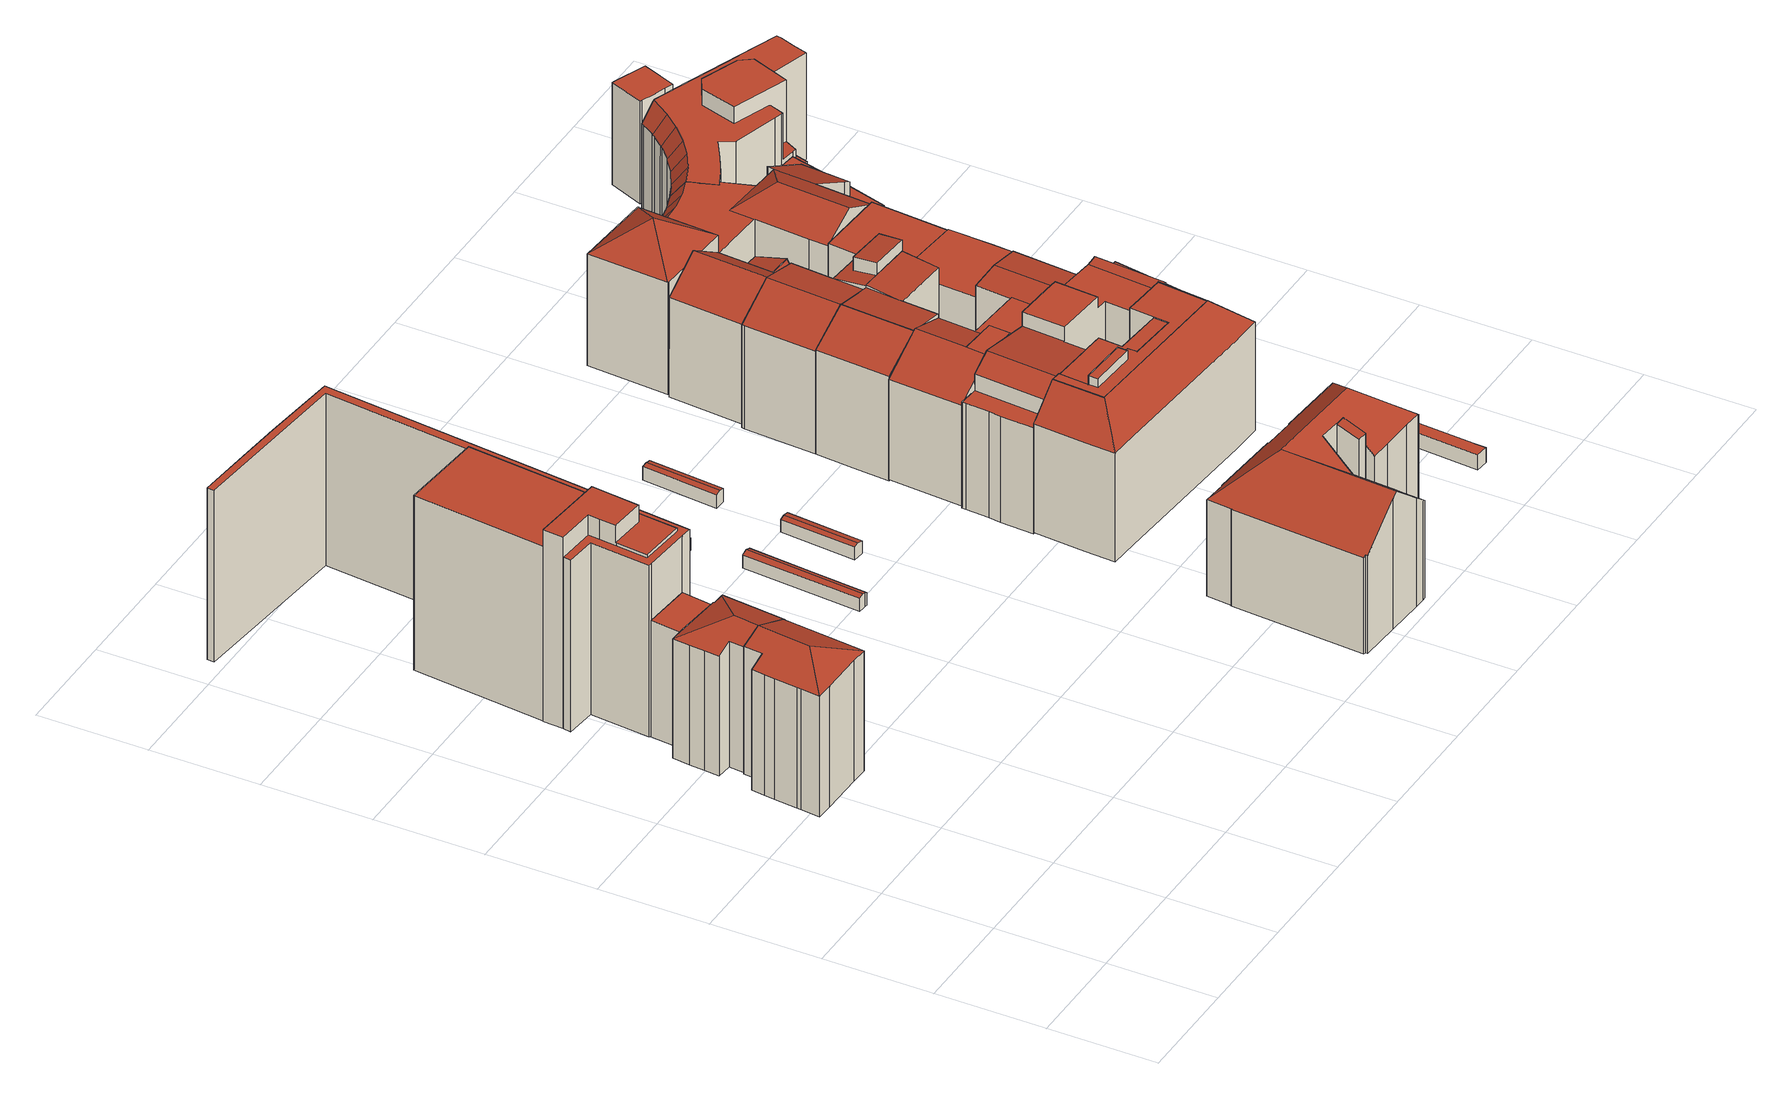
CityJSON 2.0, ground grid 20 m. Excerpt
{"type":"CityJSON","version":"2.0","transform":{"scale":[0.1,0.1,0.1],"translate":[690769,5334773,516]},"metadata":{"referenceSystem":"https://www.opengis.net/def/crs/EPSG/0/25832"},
"CityObjects":{
"building1":{"type":"Building","attributes":{"Gemeindeschluessel":"09162000","HoeheDach":"546.262","HoeheGrund":"520.000","Methode":"2000","NiedrigsteTraufeDesGebaeudes":"543.309","Geometrietyp2DReferenz":"3000","function":"31001_9998","roofType":"3200","measuredHeight":26.26,"storeysAboveGround":7},"geometry":[{"type":"MultiSurface","lod":"2","boundaries":[[[0,1,2,3]],[[4,5,6,7]],[[8,9,10,11]],[[3,2,12,13]],[[14,15,16,17]],[[18,19,1,0]],[[20,6,5,21,22]],[[23,24,19,18]],[[11,10,25,26]],[[17,16,24,23]],[[16,15,20,22,24]],[[13,12,9,8]],[[7,6,20,27]],[[21,5,4,28,26,25]],[[22,21,25,10,9,12,2,1,19,24]],[[7,27,14,17,23,18,0,3,13,8,11,26,28,4]],[[27,20,15,14]]],"semantics":{"surfaces":[{"type":"WallSurface"},{"type":"RoofSurface"},{"type":"GroundSurface"}],"values":[0,0,0,0,0,0,1,0,0,0,1,0,0,0,1,2,0]}}]},
"building2":{"type":"Building","attributes":{"Gemeindeschluessel":"09162000","HoeheDach":"546.269","HoeheGrund":"520.220","Methode":"2000","NiedrigsteTraufeDesGebaeudes":"543.274","Geometrietyp2DReferenz":"3000","function":"31001_9998","roofType":"3200","measuredHeight":26.05},"geometry":[{"type":"MultiSurface","lod":"2","boundaries":[[[29,30,31,32]],[[33,34,5,35,36,37]],[[37,36,38,39]],[[32,31,40,41]],[[42,43,44,45]],[[5,46,47,48,35]],[[47,46,49,50,51,52]],[[45,44,52,51]],[[48,47,52,44,43,53]],[[54,53,43,42]],[[49,46,5,34]],[[41,40,53,54]],[[39,38,30,29]],[[38,36,35,48,53,40,31,30]],[[34,33,37,39,29,32,41,54,42,45,51,50,49]]],"semantics":{"surfaces":[{"type":"WallSurface"},{"type":"RoofSurface"},{"type":"GroundSurface"}],"values":[0,0,0,0,0,1,0,0,1,0,0,0,0,1,2]}}]},
"building3":{"type":"Building","attributes":{"Gemeindeschluessel":"09162000","HoeheDach":"542.716","HoeheGrund":"520.210","Methode":"1000","NiedrigsteTraufeDesGebaeudes":"542.716","Geometrietyp2DReferenz":"3000","function":"31001_9998","roofType":"1000","measuredHeight":22.51},"geometry":[{"type":"MultiSurface","lod":"2","boundaries":[[[55,56,57,58]],[[45,55,58,42]],[[58,57,59,42]],[[45,42,59,60]],[[56,60,59,57]],[[45,60,56,55]]],"semantics":{"surfaces":[{"type":"RoofSurface"},{"type":"WallSurface"},{"type":"GroundSurface"}],"values":[0,1,1,2,1,1]}}]},
"building4":{"type":"Building","attributes":{"Gemeindeschluessel":"09162000","HoeheDach":"557.430","HoeheGrund":"520.400","Methode":"2000","NiedrigsteTraufeDesGebaeudes":"554.130","Geometrietyp2DReferenz":"3000","function":"31001_9998","roofType":"1000","measuredHeight":37.03,"storeysAboveGround":8},"geometry":[{"type":"MultiSurface","lod":"2","boundaries":[[[61,62,63,64,65,66,67]],[[65,64,68,69]],[[70,71,61,67]],[[72,69,68,73,74,75]],[[76,77,78,79,70,67,66,65,69,72,75,80,81,82,83]],[[84,85,63,62]],[[84,86,87,88,89,85]],[[82,90,91,83]],[[75,74,92,80]],[[79,93,71,70]],[[94,88,87,95,96,97]],[[79,78,77,76,83,91,98,99,100,93]],[[95,87,86,84,62,61,71,93,100,99,98,91,90,96]],[[73,68,64,63,85,89,88,94,97,92,74]],[[92,97,96,90,82,81,80]]],"semantics":{"surfaces":[{"type":"WallSurface"},{"type":"GroundSurface"},{"type":"RoofSurface"}],"values":[0,0,0,0,1,0,0,0,0,0,0,0,2,2,0]}}]},
"building5":{"type":"Building","attributes":{"Gemeindeschluessel":"09162000","HoeheDach":"553.631","HoeheGrund":"520.350","Methode":"1000","NiedrigsteTraufeDesGebaeudes":"553.631","Geometrietyp2DReferenz":"3000","function":"31001_9998","roofType":"1000","measuredHeight":33.28},"geometry":[{"type":"MultiSurface","lod":"2","boundaries":[[[101,102,103,104]],[[105,106,83,79]],[[107,108,109,110]],[[111,112,67,65]],[[113,114,115,116]],[[108,117,118,109]],[[119,105,79,70]],[[114,120,75,115]],[[108,107,121,122,123,124,125,106,105,119,112,111,126,120,114,113,102,101,117]],[[122,121,127,128]],[[123,122,128,129]],[[125,124,130,131]],[[112,119,70,67]],[[126,111,65,69]],[[120,126,69,75]],[[102,113,116,103]],[[117,101,104,118]],[[121,107,110,127]],[[124,123,129,130]],[[118,104,103,116,115,75,69,65,67,70,79,83,131,130,129,128,127,110,109]],[[106,125,131,83]]],"semantics":{"surfaces":[{"type":"WallSurface"},{"type":"RoofSurface"},{"type":"GroundSurface"}],"values":[0,0,0,0,0,0,0,0,1,0,0,0,0,0,0,0,0,0,0,2,0]}}]},
"building6":{"type":"Building","attributes":{"Gemeindeschluessel":"09162000","HoeheDach":"522.795","HoeheGrund":"520.070","Methode":"1000","NiedrigsteTraufeDesGebaeudes":"522.584","Geometrietyp2DReferenz":"3000","function":"51009_1610","roofType":"3100","measuredHeight":2.73},"geometry":[{"type":"MultiSurface","lod":"2","boundaries":[[[132,133,134,135]],[[133,136,137,138,139,134]],[[140,141,142,139,138,137]],[[143,136,133,132]],[[142,135,134,139]],[[137,136,143,140]],[[141,140,143,132,135,142]]],"semantics":{"surfaces":[{"type":"RoofSurface"},{"type":"WallSurface"},{"type":"GroundSurface"}],"values":[0,1,2,0,1,1,1]}}]},
"building7":{"type":"Building","attributes":{"Gemeindeschluessel":"09162000","HoeheDach":"530.280","HoeheGrund":"520.720","Methode":"1000","NiedrigsteTraufeDesGebaeudes":"530.280","Geometrietyp2DReferenz":"3000","function":"31001_9998","roofType":"1000","measuredHeight":9.56},"geometry":[{"type":"MultiSurface","lod":"2","boundaries":[[[144,145,146,147,148,149,150,151,152,153,154,155,156,157,158,159,160]],[[161,144,160,162]],[[163,156,155,164]],[[148,147,165,166,167,149]],[[168,153,152,169]],[[170,154,153,168]],[[162,160,159,171]],[[169,152,151,172]],[[173,157,156,163]],[[165,147,146,174]],[[175,150,149,167]],[[161,176,174,146,145,144]],[[172,151,150,175]],[[177,158,157,173]],[[176,161,162,171,177,173,163,164,170,168,169,172,175,167,166,165,174]],[[164,155,154,170]],[[171,159,158,177]]],"semantics":{"surfaces":[{"type":"RoofSurface"},{"type":"WallSurface"},{"type":"GroundSurface"}],"values":[0,1,1,1,1,1,1,1,1,1,1,1,1,1,2,1,1]}}]},
"building8":{"type":"Building","attributes":{"Gemeindeschluessel":"09162000","HoeheDach":"522.850","HoeheGrund":"520.180","Methode":"1000","NiedrigsteTraufeDesGebaeudes":"522.656","Geometrietyp2DReferenz":"3000","function":"51009_1610","roofType":"3100","measuredHeight":2.67},"geometry":[{"type":"MultiSurface","lod":"2","boundaries":[[[178,179,180,181]],[[182,183,178,181,184,185]],[[185,186,187,182]],[[188,186,185,184,181,180]],[[183,182,187,189,179,178]],[[189,188,180,179]],[[187,186,188,189]]],"semantics":{"surfaces":[{"type":"WallSurface"},{"type":"GroundSurface"},{"type":"RoofSurface"}],"values":[0,1,0,0,0,2,2]}}]},
"building9":{"type":"Building","attributes":{"Gemeindeschluessel":"09162000","HoeheDach":"522.850","HoeheGrund":"520.130","Methode":"2000","NiedrigsteTraufeDesGebaeudes":"522.620","Geometrietyp2DReferenz":"3000","function":"51009_1610","roofType":"3100","measuredHeight":2.72},"geometry":[{"type":"MultiSurface","lod":"2","boundaries":[[[190,191,192,193]],[[191,194,195,196,197,192]],[[198,199,200,201]],[[195,194,199,198]],[[202,200,199,194,191,190]],[[201,200,202,203]],[[198,201,203,204,205,197,196,195]],[[204,203,202,190,193,205]],[[205,193,192,197]]],"semantics":{"surfaces":[{"type":"RoofSurface"},{"type":"WallSurface"},{"type":"GroundSurface"}],"values":[0,1,1,1,0,1,2,1,1]}}]},
"building10":{"type":"Building","attributes":{"name":"Bahnhof Karlsplatz (Stachus)","Gemeindeschluessel":"09162000","HoeheDach":"522.943","HoeheGrund":"520.340","Methode":"1000","NiedrigsteTraufeDesGebaeudes":"522.706","Geometrietyp2DReferenz":"3000","function":"51009_1610","roofType":"3100","measuredHeight":2.6},"geometry":[{"type":"MultiSurface","lod":"2","boundaries":[[[206,207,208,209]],[[210,211,212,213,214,215]],[[208,207,215,214,213,216]],[[212,217,216,213]],[[215,207,206,210]],[[211,210,206,209,217,212]],[[209,208,216,217]]],"semantics":{"surfaces":[{"type":"RoofSurface"},{"type":"GroundSurface"},{"type":"WallSurface"}],"values":[0,1,2,2,2,2,0]}}]},
"building11":{"type":"Building","attributes":{"Gemeindeschluessel":"09162000","HoeheDach":"522.711","HoeheGrund":"520.010","Methode":"1000","NiedrigsteTraufeDesGebaeudes":"522.463","Geometrietyp2DReferenz":"3000","function":"51009_1610","roofType":"3100","measuredHeight":2.7},"geometry":[{"type":"MultiSurface","lod":"2","boundaries":[[[218,219,220,221,222,223]],[[224,225,226,227]],[[226,225,223,222,221,228]],[[227,226,228,229]],[[219,218,224,227,229,220]],[[220,229,228,221]],[[223,225,224,218]]],"semantics":{"surfaces":[{"type":"GroundSurface"},{"type":"RoofSurface"},{"type":"WallSurface"}],"values":[0,1,2,1,2,2,2]}}]},
"building12":{"type":"Building","attributes":{"Gemeindeschluessel":"09162000","HoeheDach":"522.763","HoeheGrund":"520.050","Methode":"1000","NiedrigsteTraufeDesGebaeudes":"522.561","Geometrietyp2DReferenz":"3000","function":"51009_1610","roofType":"3100","measuredHeight":2.71},"geometry":[{"type":"MultiSurface","lod":"2","boundaries":[[[230,231,232,233,234,235]],[[236,237,238,234,233,232]],[[239,230,235,240]],[[237,236,241,239,240,238]],[[241,231,230,239]],[[232,231,241,236]],[[238,240,235,234]]],"semantics":{"surfaces":[{"type":"WallSurface"},{"type":"GroundSurface"},{"type":"RoofSurface"}],"values":[0,1,2,0,2,0,0]}}]},
"building13":{"type":"Building","attributes":{"Gemeindeschluessel":"09162000","HoeheDach":"545.080","HoeheGrund":"519.137","Methode":"2000","NiedrigsteTraufeDesGebaeudes":"537.660","Geometrietyp2DReferenz":"3000","function":"31001_9998","roofType":"3100","measuredHeight":25.94,"storeysAboveGround":5},"geometry":[{"type":"MultiSurface","lod":"2","boundaries":[[[242,243,244,245]],[[246,247,248,249]],[[250,251,252,253]],[[254,255,256,251,250,257,258,259,260,261,262]],[[263,264,265,266]],[[242,267,268,269,270,271,272,273,274,275,276,277,278,279,280,263,266,248,247,281,282,283,284,285,253,252,286,287,243]],[[287,255,244,243]],[[252,251,256,286]],[[242,245,288,267]],[[276,289,290,277]],[[291,292,273,272]],[[282,260,259,283]],[[270,293,294,271]],[[273,292,295,274]],[[285,257,250,253]],[[269,296,293,270]],[[247,246,297,281]],[[298,262,261,297,246,249,265,264,299]],[[282,281,297,261,260]],[[286,256,255,287]],[[268,300,296,269]],[[301,275,274,295,302]],[[284,258,257,285]],[[283,259,258,284]],[[280,279,303,298,299]],[[266,265,249,248]],[[277,290,304,278]],[[275,301,289,276]],[[245,244,255,254]],[[298,303,304,290,289,301,302,262]],[[267,288,300,268]],[[291,294,293,296,300,288,245,254,262,302,295,292]],[[278,304,303,279]],[[280,299,264,263]],[[294,291,272,271]]],"semantics":{"surfaces":[{"type":"WallSurface"},{"type":"RoofSurface"},{"type":"GroundSurface"}],"values":[0,0,0,1,0,2,0,0,0,0,0,0,0,0,0,0,0,1,0,0,0,0,0,0,0,0,0,0,1,1,0,1,0,0,0]}}]},
"building14":{"type":"Building","attributes":{"Gemeindeschluessel":"09162000","HoeheDach":"523.080","HoeheGrund":"519.650","Methode":"2000","NiedrigsteTraufeDesGebaeudes":"523.080","Geometrietyp2DReferenz":"3000","function":"31001_9998","roofType":"1000","measuredHeight":3.43,"storeysAboveGround":1},"geometry":[{"type":"MultiSurface","lod":"2","boundaries":[[[305,306,307,308]],[[305,309,310,306]],[[307,311,312,308]],[[306,310,311,307]],[[308,312,309,305]],[[312,311,310,309]]],"semantics":{"surfaces":[{"type":"GroundSurface"},{"type":"WallSurface"},{"type":"RoofSurface"}],"values":[0,1,1,1,1,2]}}]},
"building15":{"type":"Building","attributes":{"Gemeindeschluessel":"09162000","HoeheDach":"542.987","HoeheGrund":"519.760","Methode":"1000","NiedrigsteTraufeDesGebaeudes":"541.609","Geometrietyp2DReferenz":"3000","function":"31001_9998","roofType":"2100","measuredHeight":23.23},"geometry":[{"type":"MultiSurface","lod":"2","boundaries":[[[313,314,315,316]],[[317,315,314,318]],[[316,315,317,319]],[[320,313,316,319]],[[319,317,318,320]],[[320,318,314,313]]],"semantics":{"surfaces":[{"type":"WallSurface"},{"type":"RoofSurface"},{"type":"GroundSurface"}],"values":[0,1,0,2,0,0]}}]},
"building16":{"type":"Building","attributes":{"Gemeindeschluessel":"09162000","HoeheDach":"545.202","HoeheGrund":"518.780","Methode":"2000","NiedrigsteTraufeDesGebaeudes":"539.797","Geometrietyp2DReferenz":"3000","function":"31001_9998","roofType":"2100","measuredHeight":26.42,"storeysAboveGround":6},"geometry":[{"type":"MultiSurface","lod":"2","boundaries":[[[321,322,323,324]],[[325,326,322,321]],[[327,328,329,330,331,332]],[[333,334,335,336,337,338]],[[339,340,323,322,326,341,342]],[[338,337,336,329,328,327]],[[343,344,345,339,346,347,327,332]],[[347,346,339,342,338,327]],[[342,348,333,338]],[[330,329,336,335]],[[345,349,324,323,340,339]],[[349,345,344,343,332,331,330,335,334,333,348,350,325,321,324]],[[342,341,326,325,350,348]]],"semantics":{"surfaces":[{"type":"WallSurface"},{"type":"RoofSurface"},{"type":"GroundSurface"}],"values":[0,0,0,0,1,1,0,1,0,0,0,2,0]}}]},
"building17":{"type":"Building","attributes":{"Gemeindeschluessel":"09162000","HoeheDach":"546.840","HoeheGrund":"519.071","Methode":"2000","NiedrigsteTraufeDesGebaeudes":"526.560","Geometrietyp2DReferenz":"3000","function":"31001_9998","roofType":"1000","measuredHeight":27.77,"storeysAboveGround":8},"geometry":[{"type":"MultiSurface","lod":"2","boundaries":[[[351,352,353,354,355,356,357,358,359,360,361,362]],[[363,364,365,366]],[[354,367,368,355]],[[369,370,371,372]],[[373,356,355,374]],[[362,375,376,377,378,351]],[[374,355,368,379,380]],[[381,372,371,382,361,360]],[[361,382,375,362]],[[351,378,383,352]],[[378,377,384,385]],[[381,360,359,386]],[[384,377,376,387]],[[374,380,388,373]],[[381,386,389,363,366,390,391,369,372]],[[353,392,367,354]],[[366,365,393,390]],[[385,384,387,394]],[[395,393,365,364,379,368,367,392,383,378,385,394,375,382,371,370]],[[394,387,376,375]],[[388,357,356,373]],[[390,393,395,391]],[[363,389,358,357,388,380,379,364]],[[386,359,358,389]],[[391,395,370,369]],[[352,383,392,353]]],"semantics":{"surfaces":[{"type":"RoofSurface"},{"type":"WallSurface"},{"type":"GroundSurface"}],"values":[0,1,1,1,1,1,1,1,1,1,1,1,0,0,2,1,1,1,0,1,1,1,1,1,1,1]}}]},
"building18":{"type":"Building","attributes":{"Gemeindeschluessel":"09162000","HoeheDach":"543.460","HoeheGrund":"518.875","Methode":"2000","NiedrigsteTraufeDesGebaeudes":"538.334","Geometrietyp2DReferenz":"3000","function":"31001_9998","roofType":"3100","measuredHeight":24.59,"storeysAboveGround":6},"geometry":[{"type":"MultiSurface","lod":"2","boundaries":[[[396,397,398,399]],[[400,401,402,403,404]],[[405,406,407,408]],[[409,408,407,410,398,397]],[[411,412,402,401]],[[413,414,400,404,405,408,409]],[[403,402,415,410,407]],[[403,406,405,404]],[[413,409,397,396]],[[411,401,400,414]],[[413,396,399,416,412,411,414]],[[416,415,402,412]],[[416,399,398,410,415]],[[407,406,403]]],"semantics":{"surfaces":[{"type":"WallSurface"},{"type":"RoofSurface"},{"type":"GroundSurface"}],"values":[0,1,1,1,0,0,1,0,0,0,2,0,0,0]}}]},
"building19":{"type":"Building","attributes":{"Gemeindeschluessel":"09162000","HoeheDach":"545.460","HoeheGrund":"518.535","Methode":"2000","NiedrigsteTraufeDesGebaeudes":"539.009","Geometrietyp2DReferenz":"3000","function":"31001_9998","roofType":"3100","measuredHeight":26.93,"storeysAboveGround":6},"geometry":[{"type":"MultiSurface","lod":"2","boundaries":[[[417,418,419,420,421,422]],[[423,424,425,426,427,428,429,430]],[[425,431,432,433,434,435,436,437,426]],[[438,439,440,441,442,443,444]],[[421,441,440,445,446,447,422]],[[417,422,447,448]],[[449,446,445,450]],[[451,452,453,424,423,454,455,456,418,417,448,449,450,439,438,457,458,459,460]],[[459,458,436,435,461]],[[448,447,446,449]],[[452,432,431,453]],[[421,420,442,441]],[[462,463,464,430,429,465,444,443,466]],[[429,428,467,465]],[[451,433,432,452]],[[418,456,462,466,419]],[[454,464,463,455]],[[455,463,462,456]],[[451,460,468,434,433]],[[468,461,435,434]],[[457,438,444,465,467,469]],[[423,430,464,454]],[[437,470,427,426]],[[453,431,425,424]],[[450,445,440,439]],[[459,461,468,460]],[[458,457,469,470,437,436]],[[427,470,469,467,428]],[[419,466,443,442,420]]],"semantics":{"surfaces":[{"type":"WallSurface"},{"type":"RoofSurface"},{"type":"GroundSurface"}],"values":[0,0,1,0,1,0,0,2,0,0,0,0,1,0,0,0,0,0,0,1,0,0,0,0,0,0,0,1,1]}}]},
"building20":{"type":"Building","attributes":{"Gemeindeschluessel":"09162000","HoeheDach":"528.014","HoeheGrund":"519.080","Methode":"1000","NiedrigsteTraufeDesGebaeudes":"528.014","Geometrietyp2DReferenz":"3000","function":"31001_9998","roofType":"1000","measuredHeight":8.93,"storeysAboveGround":1},"geometry":[{"type":"MultiSurface","lod":"2","boundaries":[[[471,472,473,474]],[[475,473,472,476]],[[389,476,472,471]],[[474,473,475,363]],[[389,471,474,363]],[[363,475,476,389]]],"semantics":{"surfaces":[{"type":"WallSurface"},{"type":"RoofSurface"},{"type":"GroundSurface"}],"values":[0,1,0,0,2,0]}}]},
"building21":{"type":"Building","attributes":{"Gemeindeschluessel":"09162000","HoeheDach":"543.326","HoeheGrund":"518.557","Methode":"2000","NiedrigsteTraufeDesGebaeudes":"538.813","Geometrietyp2DReferenz":"3000","function":"31001_9998","roofType":"2100","measuredHeight":24.77,"storeysAboveGround":6},"geometry":[{"type":"MultiSurface","lod":"2","boundaries":[[[477,478,479,480,481,482]],[[480,479,483,484,485,486,487]],[[488,489,490,491,492]],[[493,494,488,492,495,496,497]],[[498,489,488,494]],[[499,500,501,477,482,502,503]],[[482,481,480,487,504,502]],[[491,495,492]],[[497,496,501,500]],[[491,490,505]],[[501,496,495,491,505,483,479,478,477]],[[505,490,489,498,506,484,483]],[[494,493,497,500,499,503,507,486,485,484,506,498]],[[502,504,487,486,507,503]]],"semantics":{"surfaces":[{"type":"WallSurface"},{"type":"RoofSurface"},{"type":"GroundSurface"}],"values":[0,0,1,0,0,0,1,0,0,0,1,0,2,0]}}]},
"building22":{"type":"Building","attributes":{"Gemeindeschluessel":"09162000","HoeheDach":"523.548","HoeheGrund":"519.040","Methode":"1000","NiedrigsteTraufeDesGebaeudes":"523.548","Geometrietyp2DReferenz":"3000","function":"31001_9998","roofType":"1000","measuredHeight":4.51},"geometry":[{"type":"MultiSurface","lod":"2","boundaries":[[[508,509,510,511]],[[512,513,509,508]],[[508,511,514,512]],[[514,515,513,512]],[[511,510,515,514]],[[513,515,510,509]]],"semantics":{"surfaces":[{"type":"WallSurface"},{"type":"GroundSurface"},{"type":"RoofSurface"}],"values":[0,0,1,0,0,2]}}]},
"building23":{"type":"Building","attributes":{"Gemeindeschluessel":"09162000","HoeheDach":"544.829","HoeheGrund":"518.557","Methode":"2000","NiedrigsteTraufeDesGebaeudes":"538.532","Geometrietyp2DReferenz":"3000","function":"31001_9998","roofType":"3100","measuredHeight":26.27,"storeysAboveGround":6},"geometry":[{"type":"MultiSurface","lod":"2","boundaries":[[[516,517,518,519,520,521]],[[522,519,518,523]],[[524,518,525,526,527,528]],[[498,529,524,528,530,531]],[[532,533,520,534]],[[486,535,536,537]],[[486,484,516,521,535]],[[498,484,486,537,532,534,522,523,529]],[[524,529,523,518]],[[531,530,538,539]],[[527,538,530,528]],[[522,534,520,519]],[[537,536,533,532]],[[521,520,533,536,535]],[[484,498,531,539,526,525,517,516]],[[517,525,518]],[[526,539,538,527]]],"semantics":{"surfaces":[{"type":"RoofSurface"},{"type":"WallSurface"},{"type":"GroundSurface"}],"values":[0,1,0,1,1,1,1,2,1,0,1,1,1,0,1,1,1]}}]},
"building24":{"type":"Building","attributes":{"Gemeindeschluessel":"09162000","HoeheDach":"543.260","HoeheGrund":"519.287","Methode":"2000","NiedrigsteTraufeDesGebaeudes":"538.505","Geometrietyp2DReferenz":"3000","function":"31001_9998","roofType":"3100","measuredHeight":23.97,"storeysAboveGround":5},"geometry":[{"type":"MultiSurface","lod":"2","boundaries":[[[540,541,542,543]],[[544,545,541,540]],[[542,541,545,546,547,548]],[[549,550,544,540,543,551,552]],[[543,542,548,520,551]],[[551,520,533,552]],[[550,546,545,544]],[[552,533,553,549]],[[549,553,547,546,550]],[[520,548,547,553,533]]],"semantics":{"surfaces":[{"type":"WallSurface"},{"type":"RoofSurface"},{"type":"GroundSurface"}],"values":[0,0,1,2,0,0,0,0,0,1]}}]},
"building25":{"type":"Building","attributes":{"Gemeindeschluessel":"09162000","HoeheDach":"523.722","HoeheGrund":"519.010","Methode":"1000","NiedrigsteTraufeDesGebaeudes":"523.722","Geometrietyp2DReferenz":"3000","function":"31001_9998","roofType":"1000","measuredHeight":4.71},"geometry":[{"type":"MultiSurface","lod":"2","boundaries":[[[554,555,556,557]],[[511,554,557,514]],[[557,556,558,514]],[[514,558,559,511]],[[558,556,555,559]],[[511,559,555,554]]],"semantics":{"surfaces":[{"type":"WallSurface"},{"type":"GroundSurface"},{"type":"RoofSurface"}],"values":[0,1,0,0,2,0]}}]},
"building26":{"type":"Building","attributes":{"Gemeindeschluessel":"09162000","HoeheDach":"546.800","HoeheGrund":"519.980","Methode":"2000","NiedrigsteTraufeDesGebaeudes":"541.545","Geometrietyp2DReferenz":"3000","function":"31001_9998","roofType":"3500","measuredHeight":26.82,"storeysAboveGround":6},"geometry":[{"type":"MultiSurface","lod":"2","boundaries":[[[560,561,562,563]],[[564,565,566,567,568,569,570]],[[571,572,573,574,566,565,564,575]],[[576,577,578,579,560,563,580,581,582,569,568,567]],[[563,562,583,580]],[[567,566,574,576]],[[583,562,561,571,575,584,585]],[[580,583,585,581]],[[561,560,579,578,572,571]],[[585,584,570,569,582,581]],[[575,564,570]],[[578,577,576,574,573,572]],[[575,570,584]]],"semantics":{"surfaces":[{"type":"WallSurface"},{"type":"RoofSurface"},{"type":"GroundSurface"}],"values":[0,0,1,2,0,0,1,0,0,0,1,0,1]}}]},
"building27":{"type":"Building","attributes":{"Gemeindeschluessel":"09162000","HoeheDach":"521.920","HoeheGrund":"518.950","Methode":"1000","NiedrigsteTraufeDesGebaeudes":"521.920","Geometrietyp2DReferenz":"3000","function":"51009_1610","roofType":"1000","measuredHeight":2.97},"geometry":[{"type":"MultiSurface","lod":"2","boundaries":[[[586,587,588,589]],[[590,587,586,591,592,593]],[[589,588,594,595,596,597]],[[586,589,597,591]],[[597,596,592,591]],[[587,590,594,588]],[[590,593,595,594]],[[595,593,592,596]]],"semantics":{"surfaces":[{"type":"WallSurface"},{"type":"GroundSurface"},{"type":"RoofSurface"}],"values":[0,1,2,0,0,0,0,0]}}]},
"building28":{"type":"Building","attributes":{"Gemeindeschluessel":"09162000","HoeheDach":"523.845","HoeheGrund":"519.030","Methode":"1000","NiedrigsteTraufeDesGebaeudes":"523.845","Geometrietyp2DReferenz":"3000","function":"31001_9998","roofType":"1000","measuredHeight":4.82},"geometry":[{"type":"MultiSurface","lod":"2","boundaries":[[[598,599,600,601]],[[602,598,601,603,604]],[[604,603,601,600,605,606]],[[599,598,602,607]],[[607,606,605,600,599]],[[607,602,604,606]]],"semantics":{"surfaces":[{"type":"WallSurface"},{"type":"RoofSurface"},{"type":"GroundSurface"}],"values":[0,1,0,0,2,0]}}]},
"building29":{"type":"Building","attributes":{"Gemeindeschluessel":"09162000","HoeheDach":"541.757","HoeheGrund":"518.535","Methode":"2000","NiedrigsteTraufeDesGebaeudes":"538.237","Geometrietyp2DReferenz":"3000","function":"31001_9998","roofType":"3100","measuredHeight":23.22,"storeysAboveGround":6},"geometry":[{"type":"MultiSurface","lod":"2","boundaries":[[[608,609,610,611]],[[612,613,614,615,609,608,616]],[[612,616,617,459]],[[458,618,619,457]],[[610,609,615,620]],[[618,620,615,614,621,619]],[[458,457,622,613,612,459]],[[457,619,621,622]],[[458,459,617,611,610,620,618]],[[617,616,608,611]],[[622,621,614,613]]],"semantics":{"surfaces":[{"type":"WallSurface"},{"type":"RoofSurface"},{"type":"GroundSurface"}],"values":[0,0,0,0,1,1,2,0,0,1,0]}}]},
"building30":{"type":"Building","attributes":{"Gemeindeschluessel":"09162000","HoeheDach":"524.030","HoeheGrund":"519.180","Methode":"2000","NiedrigsteTraufeDesGebaeudes":"524.030","Geometrietyp2DReferenz":"3000","function":"31001_9998","roofType":"1000","measuredHeight":4.85,"storeysAboveGround":1},"geometry":[{"type":"MultiSurface","lod":"2","boundaries":[[[623,624,625,626]],[[626,627,628,623]],[[624,629,630,625]],[[623,628,629,624]],[[627,630,629,628]],[[625,630,627,626]]],"semantics":{"surfaces":[{"type":"GroundSurface"},{"type":"WallSurface"},{"type":"RoofSurface"}],"values":[0,1,1,1,2,1]}}]},
"building31":{"type":"Building","attributes":{"Gemeindeschluessel":"09162000","HoeheDach":"532.874","HoeheGrund":"519.310","Methode":"2000","NiedrigsteTraufeDesGebaeudes":"526.132","Geometrietyp2DReferenz":"3000","function":"31001_9998","roofType":"2100","measuredHeight":13.56,"storeysAboveGround":3},"geometry":[{"type":"MultiSurface","lod":"2","boundaries":[[[631,632,633,634,544,635,540]],[[636,637,638,639,640,641,642]],[[637,636,632,631]],[[544,634,641,640]],[[642,641,634,633]],[[636,642,633,632]],[[639,638,540,635,544,640]],[[638,637,631,540]]],"semantics":{"surfaces":[{"type":"WallSurface"},{"type":"RoofSurface"},{"type":"GroundSurface"}],"values":[0,0,1,0,1,0,2,0]}}]},
"building32":{"type":"Building","attributes":{"Gemeindeschluessel":"09162000","HoeheDach":"539.184","HoeheGrund":"518.390","Methode":"1000","NiedrigsteTraufeDesGebaeudes":"539.184","Geometrietyp2DReferenz":"3000","function":"31001_9998","roofType":"1000","measuredHeight":20.79},"geometry":[{"type":"MultiSurface","lod":"2","boundaries":[[[643,644,645,646,647,648]],[[649,646,645,650,651,652]],[[643,648,653,654]],[[644,643,654,655,656,657,658,659,660,651,650,645]],[[655,661,662,656]],[[660,663,652,651]],[[664,662,661,653,648,647,646,649,652,663,665,666]],[[654,653,661,655]],[[658,657,656,662,664,666]],[[666,665,663,660,659,658]]],"semantics":{"surfaces":[{"type":"WallSurface"},{"type":"GroundSurface"},{"type":"RoofSurface"}],"values":[0,0,0,1,0,0,2,0,0,0]}}]},
"building33":{"type":"Building","attributes":{"Gemeindeschluessel":"09162000","HoeheDach":"538.943","HoeheGrund":"518.020","Methode":"1000","NiedrigsteTraufeDesGebaeudes":"538.943","Geometrietyp2DReferenz":"3000","function":"31001_9998","roofType":"1000","measuredHeight":20.92,"storeysAboveGround":6},"geometry":[{"type":"MultiSurface","lod":"2","boundaries":[[[667,668,669,670,671,672,673]],[[674,671,670,675]],[[676,677,678,679,680,674,675]],[[678,677,668,667,673,679]],[[680,672,671,674]],[[679,673,672,680]],[[677,676,675,670,669,668]]],"semantics":{"surfaces":[{"type":"RoofSurface"},{"type":"WallSurface"},{"type":"GroundSurface"}],"values":[0,1,2,1,1,1,1]}}]},
"building34":{"type":"Building","attributes":{"Gemeindeschluessel":"09162000","HoeheDach":"538.675","HoeheGrund":"518.030","Methode":"1000","NiedrigsteTraufeDesGebaeudes":"538.675","Geometrietyp2DReferenz":"3000","function":"31001_9998","roofType":"1000","measuredHeight":20.64,"storeysAboveGround":6},"geometry":[{"type":"MultiSurface","lod":"2","boundaries":[[[681,682,683,684]],[[675,685,686,687,688,689]],[[690,687,686,691,684,683]],[[692,689,688,687,690,683,682,693]],[[674,693,682,681]],[[694,675,689,692,693,674]],[[685,675,694,674,681,684,691,686]]],"semantics":{"surfaces":[{"type":"WallSurface"},{"type":"RoofSurface"},{"type":"GroundSurface"}],"values":[0,0,0,1,0,0,2]}}]},
"building35":{"type":"Building","attributes":{"Gemeindeschluessel":"09162000","HoeheDach":"541.580","HoeheGrund":"517.114","Methode":"2000","NiedrigsteTraufeDesGebaeudes":"532.610","Geometrietyp2DReferenz":"3000","function":"31001_9998","roofType":"3200","measuredHeight":24.47,"storeysAboveGround":5},"geometry":[{"type":"MultiSurface","lod":"2","boundaries":[[[695,696,697,698]],[[699,700,701,702]],[[703,704,695,698,705,706,707,708,709,710,711,712,713,714,715,716,699,702,717,718,719,720,721,722,723,724,725,726,727,728,729,730,731]],[[716,732,700,699]],[[733,734,735,736,737]],[[738,739,740,734,733,741]],[[725,724,742,736,735]],[[712,743,744,713]],[[706,745,746,707]],[[709,747,748,710]],[[715,749,732,716]],[[708,707,746,750,751]],[[703,731,739,738]],[[752,753,754,701,700,732,749,755]],[[729,756,757,730]],[[713,744,758,714]],[[720,759,760,721]],[[708,751,747,709]],[[722,761,762,723]],[[730,757,739,731]],[[695,704,703,738,741,696]],[[715,714,758,755,749]],[[727,763,764,728]],[[765,737,736,742,762,761,766,753,752,767,750,746,745]],[[728,764,756,729]],[[698,697,768,705]],[[727,726,740,763]],[[711,710,748,769,770]],[[741,733,737,765,768,697,696]],[[767,769,748,747,751,750]],[[752,755,758,744,743,770,769,767]],[[706,705,768,765,745]],[[717,771,772,718]],[[719,773,759,720]],[[718,772,773,719]],[[723,762,742,724]],[[753,766,760,759,773,772,771,754]],[[717,702,701,754,771]],[[740,739,757,756,764,763]],[[726,725,735,734,740]],[[711,770,743,712]],[[722,721,760,766,761]]],"semantics":{"surfaces":[{"type":"WallSurface"},{"type":"GroundSurface"},{"type":"RoofSurface"}],"values":[0,0,1,0,2,2,0,0,0,0,0,0,0,2,0,0,0,0,0,0,0,0,0,2,0,0,0,0,2,2,2,0,0,0,0,0,2,0,2,0,0,0]}}]},
"building36":{"type":"Building","attributes":{"Gemeindeschluessel":"09162000","HoeheDach":"524.229","HoeheGrund":"516.691","Methode":"2000","NiedrigsteTraufeDesGebaeudes":"524.229","Geometrietyp2DReferenz":"3000","function":"31001_9998","roofType":"1000","measuredHeight":7.54,"storeysAboveGround":1},"geometry":[{"type":"MultiSurface","lod":"2","boundaries":[[[774,775,776,777]],[[778,779,780,781]],[[777,776,782,783]],[[784,780,779,782,776,775]],[[785,784,775,774]],[[781,780,784,785]],[[774,777,783,778,781,785]],[[783,782,779,778]]],"semantics":{"surfaces":[{"type":"WallSurface"},{"type":"RoofSurface"},{"type":"GroundSurface"}],"values":[0,0,0,1,0,0,2,0]}}]},
"building37":{"type":"Building","attributes":{"Gemeindeschluessel":"09162000","HoeheDach":"520.845","HoeheGrund":"516.359","Methode":"1000","NiedrigsteTraufeDesGebaeudes":"520.845","Geometrietyp2DReferenz":"3000","function":"31001_9998","roofType":"1000","measuredHeight":4.49},"geometry":[{"type":"MultiSurface","lod":"2","boundaries":[[[786,787,788,789,790,791,792,793,794,795,796]],[[787,797,798,788]],[[792,799,800,793]],[[795,801,802,796]],[[787,786,796,802,803,797]],[[804,801,795,794,793,800]],[[791,805,799,792]],[[789,806,807,790]],[[806,798,797,803,802,801,804,800,799,805,807]],[[790,807,805,791]],[[788,798,806,789]]],"semantics":{"surfaces":[{"type":"GroundSurface"},{"type":"WallSurface"},{"type":"RoofSurface"}],"values":[0,1,1,1,1,1,1,1,2,1,1]}}]},
"building38":{"type":"Building","attributes":{"Gemeindeschluessel":"09162000","HoeheDach":"528.240","HoeheGrund":"516.691","Methode":"1000","NiedrigsteTraufeDesGebaeudes":"528.240","Geometrietyp2DReferenz":"3000","function":"31001_9998","roofType":"1000","measuredHeight":11.55,"storeysAboveGround":2},"geometry":[{"type":"MultiSurface","lod":"2","boundaries":[[[808,809,810,811]],[[811,781,778,812,783,813,814,815,816,817,818,819,820,821,822,808]],[[811,810,823,781]],[[824,825,818,817,816,826]],[[823,810,809,827,828,829,830,825,824,826,831,832,833,834,835,836]],[[836,835,834,783,812,778]],[[833,832,814,813,783,834]],[[822,827,809,808]],[[832,831,826,816,815,814]],[[781,823,836,778]],[[828,827,822,821,820,829]],[[825,830,829,820,819,818]]],"semantics":{"surfaces":[{"type":"WallSurface"},{"type":"GroundSurface"},{"type":"RoofSurface"}],"values":[0,1,0,0,2,0,0,0,0,0,0,0]}}]},
"building39":{"type":"Building","attributes":{"Gemeindeschluessel":"09162000","HoeheDach":"541.350","HoeheGrund":"517.644","Methode":"2000","NiedrigsteTraufeDesGebaeudes":"525.130","Geometrietyp2DReferenz":"3000","function":"31001_9998","roofType":"1000","measuredHeight":23.71,"storeysAboveGround":5},"geometry":[{"type":"MultiSurface","lod":"2","boundaries":[[[837,838,742,839]],[[840,841,842,843]],[[844,845,846,847,848]],[[849,850,846,845]],[[851,852,853,854]],[[844,848,855,856]],[[857,858,859,860]],[[861,862,863,864,865]],[[866,867,868,869,864,863]],[[870,871,872,855,848,847]],[[873,874,851,854]],[[875,876,877,878]],[[857,879,880,881,858]],[[853,852,882,883]],[[866,884,842,841,885,867]],[[886,762,761,887]],[[888,889,890,891]],[[892,893,894,895,896,897]],[[898,899,900,901]],[[902,903,904,905,884,866,863,862]],[[902,890,889,900,899,906,903]],[[873,907,908,909,874]],[[910,911,912,869,868,913,840,843,905,904,914,877,876,915,916,917,882,852,851,874,909,918,871,870,919,893,892,761,762,742,838,920,921,922]],[[898,901,888,891,923,924,925,926,927,928,837,839,886,887,929,930,931,932,933,849,845,844,856,934,879,857,860,907,873,854,853,883,935,936,937,875,878]],[[919,870,847,846,850,938]],[[932,939,940,933]],[[929,887,761,892,897]],[[860,859,908,907]],[[927,921,920,928]],[[924,923,861,865,912,911]],[[936,916,915,937]],[[868,867,885,913]],[[893,919,938,940,939,894]],[[839,742,762,886]],[[883,882,917,935]],[[901,900,889,888]],[[932,931,895,894,939]],[[918,909,908,859,858,881]],[[937,915,876,875]],[[935,917,916,936]],[[924,911,910,925]],[[926,922,921,927]],[[913,885,841,840]],[[906,914,904,903]],[[849,933,940,938,850]],[[928,920,838,837]],[[923,891,890,902,862,861]],[[898,878,877,914,906,899]],[[864,869,912,865]],[[929,897,896,930]],[[871,918,881,880,941,872]],[[934,856,855,872,941]],[[930,896,895,931]],[[843,842,884,905]],[[910,922,926,925]],[[934,941,880,879]]],"semantics":{"surfaces":[{"type":"WallSurface"},{"type":"RoofSurface"},{"type":"GroundSurface"}],"values":[0,0,0,0,0,0,0,1,0,1,0,0,0,0,1,0,0,1,0,0,1,0,1,2,1,0,0,0,0,0,0,0,1,0,0,0,0,1,0,0,0,0,0,0,0,0,0,0,0,0,1,0,0,0,0,0]}}]},
"building40":{"type":"Building","attributes":{"Gemeindeschluessel":"09162000","HoeheDach":"539.240","HoeheGrund":"519.350","Methode":"2000","NiedrigsteTraufeDesGebaeudes":"539.240","Geometrietyp2DReferenz":"3000","function":"31001_9998","roofType":"1000","measuredHeight":19.89,"storeysAboveGround":5},"geometry":[{"type":"MultiSurface","lod":"2","boundaries":[[[942,943,944,945]],[[946,947,948,949]],[[947,950,951,952,953,954,944,943,948]],[[955,953,952,956]],[[957,954,953,955]],[[958,959,951,950,947,946]],[[955,956,959,958,946,949,942,945,957]],[[948,943,942,949]],[[956,952,951,959]],[[945,944,954,957]]],"semantics":{"surfaces":[{"type":"WallSurface"},{"type":"RoofSurface"},{"type":"GroundSurface"}],"values":[0,0,1,0,0,0,2,0,0,0]}}]}
},
"vertices":[
[98,603,40],[98,603,273],[102,644,273],[102,644,40],[251,708,40],[251,708,273],[250,703,273],[250,703,40],[107,688,40],[107,688,273],[137,685,286],[137,685,40],[104,663,273],[104,663,40],[203,557,40],[203,557,273],[124,558,273],[124,558,40],[97,595,40],[97,595,273],[235,556,273],[180,715,303],[170,618,303],[93,559,40],[93,559,273],[140,720,286],[140,720,40],[235,556,40],[180,715,40],
[114,750,42],[114,750,273],[117,777,273],[117,777,42],[181,715,42],[251,708,42],[181,715,303],[140,720,285],[140,720,42],[143,747,285],[143,747,42],[119,805,273],[119,805,42],[151,835,42],[151,835,273],[239,827,273],[239,827,42],[263,823,273],[260,823,274],[186,761,303],[263,823,42],[260,823,42],[239,824,42],[239,824,274],[122,837,273],[122,837,42],
[239,827,267],[247,886,267],[157,894,267],[151,835,267],[157,894,42],[247,886,42],
[176,966,381],[176,967,381],[176,967,414],[179,997,414],[179,997,44],[176,967,44],[176,966,44],[181,1019,414],[181,1019,44],[170,908,44],[170,908,381],[180,1019,44],[180,1019,414],[109,1025,414],[109,1025,44],[271,1048,44],[267,1007,44],[262,959,44],[256,900,44],[112,1062,44],[113,1063,44],[139,1307,44],[296,1293,44],[242,961,381],[242,961,414],[247,1009,381],[252,1050,381],[252,1050,414],[247,1009,414],[139,1307,381],[296,1293,381],[112,1062,414],[256,900,381],[184,1056,414],[184,1056,381],[113,1063,381],[113,1063,414],[271,1048,381],[267,1007,381],[262,959,381],
[157,894,376],[153,895,376],[153,895,44],[157,894,44],[256,900,376],[296,1293,376],[341,1573,376],[268,884,376],[268,884,44],[341,1573,44],[179,997,376],[176,966,376],[163,1005,376],[107,1010,376],[107,1010,44],[163,1005,44],[247,886,376],[247,886,44],[170,908,376],[109,1025,376],[197,1589,376],[125,1596,376],[11,1607,376],[10,1594,376],[323,1562,376],[181,1019,376],[197,1589,44],[125,1596,44],[11,1607,44],[10,1594,44],[323,1562,44],
[483,808,68],[494,947,68],[484,948,66],[473,809,66],[504,946,66],[504,946,41],[494,947,41],[484,948,41],[493,808,41],[483,808,41],[473,809,41],[493,808,66],
[341,1573,143],[342,1583,143],[343,1590,143],[341,1591,143],[338,1591,143],[333,1591,143],[331,1600,143],[322,1622,143],[309,1643,143],[293,1662,143],[274,1678,143],[253,1690,143],[230,1699,143],[217,1702,143],[210,1703,143],[204,1657,143],[197,1589,143],[341,1573,47],[197,1589,47],[230,1699,47],[253,1690,47],[341,1591,47],[338,1591,47],[333,1591,47],[293,1662,47],[309,1643,47],[274,1678,47],[204,1657,47],[322,1622,47],[217,1702,47],[343,1590,47],[331,1600,47],[342,1583,47],[210,1703,47],
[493,1056,42],[493,1056,67],[505,1194,67],[505,1194,42],[514,1054,42],[503,1055,42],[515,1193,42],[525,1193,42],[525,1193,67],[514,1054,67],[515,1193,69],[503,1055,69],
[621,763,69],[640,982,69],[629,982,66],[611,764,66],[650,981,66],[650,981,41],[640,982,41],[629,982,41],[640,864,41],[640,864,66],[631,762,66],[631,762,41],[627,763,67],[627,763,41],[621,763,41],[611,764,41],
[629,1075,67],[648,1294,67],[637,1295,69],[619,1076,69],[629,1075,43],[619,1076,43],[609,1077,43],[627,1295,43],[637,1295,43],[648,1294,43],[627,1295,67],[609,1077,67],
[752,835,40],[742,836,40],[732,837,40],[743,975,40],[753,975,40],[764,974,40],[752,835,65],[764,974,65],[753,975,67],[742,836,67],[743,975,65],[732,837,65],
[775,1232,68],[785,1231,66],[785,1231,40],[775,1232,40],[765,1233,40],[765,1233,66],[773,1093,40],[763,1093,40],[753,1094,40],[763,1093,68],[753,1094,66],[773,1093,66],
[1274,122,31],[1276,122,31],[1276,122,218],[1274,122,219],[912,262,217],[912,262,31],[895,17,31],[895,17,217],[1098,293,219],[1157,289,219],[1157,289,31],[1098,293,31],[1196,207,291],[1287,281,218],[1157,290,218],[1098,296,217],[963,306,217],[963,305,217],[917,309,217],[917,308,218],[1001,221,291],[899,12,31],[899,12,220],[899,16,220],[899,16,31],[1241,125,31],[1181,128,31],[1144,130,31],[1146,147,31],[1149,189,31],[1129,190,31],[1088,193,31],[1084,151,31],[1078,64,31],[1076,42,31],[1073,3,31],[1068,3,31],[1046,4,31],[977,8,31],[913,262,31],[917,309,31],[963,305,31],[963,306,31],[1098,296,31],[1157,290,31],[1287,281,31],[1241,125,219],[1076,42,220],[1073,3,220],[1129,190,271],[1088,193,271],[1146,147,233],[1149,189,271],[1084,151,233],[1144,130,218],[913,262,218],[986,7,291],[977,8,283],[1181,128,218],[1078,64,220],[1083,136,219],[1046,4,242],[1068,3,224],
[1084,151,36],[1088,193,36],[1129,190,36],[1126,148,36],[1084,151,71],[1088,193,71],[1129,190,71],[1126,148,71],
[1129,190,38],[1129,190,270],[1149,189,270],[1149,189,38],[1145,147,256],[1126,148,256],[1145,147,38],[1126,148,38],
[1330,602,28],[1330,602,271],[1364,603,238],[1364,603,28],[1309,604,28],[1309,604,292],[934,481,238],[937,536,238],[944,631,238],[944,631,28],[937,536,28],[934,481,28],[993,532,28],[993,533,28],[999,627,28],[999,627,292],[993,533,292],[993,532,292],[1351,453,238],[1356,508,238],[1300,512,292],[1300,511,292],[989,477,28],[1295,456,28],[1351,453,28],[1295,456,238],[989,477,238],[1300,511,28],[1356,508,28],[1300,512,28],
[1103,566,289],[1128,562,289],[1128,545,289],[1221,538,289],[1223,566,289],[1131,573,289],[1134,617,289],[1123,618,289],[1074,621,289],[1018,625,289],[1018,626,289],[1014,571,289],[1242,609,31],[1242,609,291],[1254,608,291],[1254,608,31],[1221,538,291],[1223,566,291],[992,532,31],[992,532,291],[999,627,291],[999,627,31],[1131,573,106],[1223,566,106],[1014,571,291],[1014,571,308],[1103,566,308],[1103,566,291],[1226,610,291],[1226,610,106],[1018,625,31],[1018,626,291],[1128,562,291],[1102,548,308],[1102,548,291],[1074,621,31],[1013,553,308],[1134,617,106],[1123,618,31],[1309,604,31],[1300,511,31],[1128,545,291],[1309,604,291],[1013,553,291],[1300,511,291],
[953,764,29],[953,764,223],[962,899,223],[962,899,29],[1205,747,254],[1210,812,254],[1102,820,254],[1101,794,254],[1098,755,254],[1098,755,275],[1101,794,275],[1032,798,275],[1029,759,275],[1028,759,273],[1039,893,275],[1210,812,29],[1102,820,29],[1028,759,29],[1205,747,29],[1107,888,254],[1107,888,29],
[944,631,25],[999,627,25],[999,627,274],[980,628,262],[980,628,230],[944,631,230],[1127,674,25],[1246,665,25],[1246,665,273],[1224,666,273],[1224,666,295],[1128,674,295],[1128,674,267],[1127,674,267],[1242,609,273],[1254,608,273],[1309,604,273],[1311,603,273],[1321,735,273],[1249,743,273],[1229,745,273],[1028,759,25],[953,764,25],[953,764,230],[990,761,230],[990,761,262],[1027,759,285],[1028,759,285],[953,756,230],[950,715,230],[948,692,230],[948,692,25],[950,715,25],[953,756,25],[1309,604,25],[1254,608,25],[1242,609,25],[1123,618,25],[1074,621,25],[1018,625,25],[1205,747,25],[1249,743,25],[1339,733,25],[1330,602,25],[1339,733,278],[1018,625,285],[1074,621,276],[1123,618,267],[1133,752,267],[1017,626,285],[1133,752,295],[1330,602,278],[1205,747,295],[1229,745,295],
[1127,674,31],[1127,674,120],[1246,665,120],[1246,665,31],[1242,609,120],[1123,618,120],
[1035,893,272],[1040,960,272],[1044,1028,272],[1044,1028,273],[1040,960,273],[1035,893,273],[1096,1024,264],[1096,1024,26],[1044,1028,26],[972,1035,26],[972,1035,228],[1219,947,260],[1224,1015,266],[1117,1022,266],[1112,961,261],[1112,954,260],[1112,954,26],[1219,947,26],[1112,954,261],[1112,955,261],[1112,955,26],[1224,1015,26],[1035,893,26],[1107,888,26],[1107,888,261],[963,899,228],[963,899,26],[967,965,228],[1117,1022,261],[1117,1022,26],[967,965,26],
[1102,820,30],[1102,820,75],[1107,888,75],[1107,888,30],[1210,813,30],[1210,813,75],[1215,879,30],[1215,879,75],
[1096,1024,260],[1117,1022,255],[1121,1083,255],[1127,1161,255],[1054,1166,272],[1045,1028,272],[1127,1161,26],[1121,1083,26],[1229,1075,255],[1117,1022,264],[1150,1020,264],[1153,1064,257],[1228,1058,257],[1229,1075,26],[1228,1058,283],[1224,1015,288],[981,1171,26],[981,1171,225],[1054,1166,26],[972,1035,225],[980,1165,225],[980,1165,26],[1153,1064,283],[1150,1020,288],
[1129,1196,33],[1129,1196,225],[1127,1161,225],[1127,1161,33],[1136,1296,33],[1136,1296,225],[1067,1301,270],[1063,1301,273],[1054,1166,273],[991,1306,33],[1067,1301,33],[1054,1166,33],[981,1171,33],[991,1306,226],
[1112,955,30],[1112,955,77],[1219,947,77],[1219,947,30],[1215,879,77],[1107,888,77],
[1136,1296,40],[1136,1296,257],[1066,1301,256],[1066,1301,40],[1146,1444,256],[1147,1443,256],[1147,1443,255],[1147,1443,40],[1146,1444,40],[997,1455,40],[997,1455,256],[1136,1297,258],[1143,1392,256],[1144,1401,256],[1147,1440,255],[1067,1375,308],[1147,1440,40],[1144,1401,40],[1143,1392,40],[1136,1297,40],[991,1306,40],[988,1306,40],[988,1307,40],[991,1306,256],[988,1307,256],[988,1306,256],
[1443,91,30],[1444,113,30],[1444,113,59],[1443,91,59],[1458,316,30],[1419,93,30],[1437,338,30],[1459,336,30],[1458,316,59],[1459,336,59],[1437,338,59],[1419,93,59],
[1236,1153,78],[1236,1153,30],[1127,1161,30],[1127,1161,78],[1229,1075,78],[1126,1152,78],[1121,1083,78],[1126,1152,30],[1121,1083,30],[1229,1075,30],
[1325,871,222],[1325,871,251],[1315,736,251],[1315,736,222],[1350,869,25],[1215,879,25],[1215,879,251],[1269,875,258],[1350,869,222],[1339,733,222],[1249,743,256],[1205,747,251],[1260,742,258],[1210,812,251],[1210,812,25],
[1127,1161,32],[1129,1196,32],[1238,1188,32],[1236,1153,32],[1236,1153,80],[1127,1161,80],[1129,1196,80],[1238,1188,80],
[1129,1196,101],[1132,1236,167],[1132,1236,169],[1136,1296,151],[1132,1236,33],[1241,1229,167],[1238,1188,101],[1238,1188,33],[1241,1229,33],[1245,1288,33],[1245,1288,151],[1241,1229,169],
[1379,602,24],[1390,675,24],[1399,728,24],[1399,728,232],[1390,675,232],[1379,602,232],[1394,728,232],[1394,728,24],[1387,729,24],[1387,729,232],[1372,603,232],[1372,603,24],[1368,603,24],[1364,603,24],[1363,603,24],[1330,602,24],[1330,606,24],[1339,733,24],[1368,603,232],[1364,603,232],[1339,733,232],[1363,603,232],[1330,606,232],[1330,602,232],
[1348,869,229],[1349,869,229],[1352,922,229],[1356,1003,229],[1224,1015,229],[1219,947,229],[1215,879,229],[1224,1015,20],[1356,1003,20],[1352,922,20],[1349,869,20],[1348,869,20],[1215,879,20],[1219,947,20],
[1229,1075,20],[1229,1075,227],[1236,1153,227],[1236,1153,20],[1356,1004,20],[1367,1145,20],[1367,1145,227],[1356,1004,227],[1356,1003,227],[1301,1149,227],[1301,1149,20],[1328,1006,227],[1224,1015,227],[1328,1006,20],
[1236,1153,11],[1236,1153,222],[1238,1188,222],[1238,1188,11],[1241,1446,11],[1241,1446,189],[1242,1446,189],[1242,1446,11],[1367,1145,11],[1301,1149,11],[1245,1288,11],[1136,1296,11],[1144,1392,11],[1147,1440,11],[1174,1439,11],[1175,1439,11],[1181,1439,11],[1182,1439,11],[1208,1440,11],[1209,1440,11],[1215,1441,11],[1216,1441,11],[1248,1448,11],[1249,1448,11],[1273,1456,11],[1274,1456,11],[1277,1457,11],[1291,1411,11],[1302,1381,11],[1309,1385,11],[1327,1329,11],[1379,1325,11],[1380,1338,11],[1480,1331,11],[1474,1241,11],[1459,1242,11],[1374,1249,11],[1216,1441,189],[1310,1282,256],[1378,1326,222],[1327,1329,222],[1327,1330,222],[1247,1335,222],[1367,1145,222],[1374,1249,222],[1379,1325,222],[1300,1149,256],[1309,1385,222],[1182,1439,188],[1208,1440,189],[1136,1296,222],[1144,1392,222],[1174,1439,189],[1175,1439,188],[1215,1441,188],[1145,1414,222],[1147,1440,189],[1218,1414,222],[1253,1421,222],[1246,1447,188],[1212,1441,188],[1474,1241,166],[1459,1242,175],[1209,1440,189],[1274,1456,189],[1277,1457,189],[1291,1411,222],[1302,1381,222],[1380,1338,222],[1480,1331,166],[1244,1289,222],[1284,1432,222],[1179,1411,222],[1245,1288,222],[1179,1439,188],[1181,1439,188],[1248,1448,188],[1249,1448,189],[1273,1456,189],
[1367,1145,7],[1367,1145,82],[1374,1249,82],[1374,1249,7],[1455,1195,7],[1455,1195,82],[1497,1192,82],[1497,1192,7],[1459,1242,82],[1459,1242,7],[1482,1136,82],[1482,1136,7],
[1520,1186,4],[1500,1111,4],[1487,1115,4],[1481,1116,4],[1478,1118,4],[1482,1136,4],[1497,1192,4],[1501,1191,4],[1503,1191,4],[1506,1190,4],[1520,1188,4],[1500,1111,48],[1487,1115,48],[1497,1192,48],[1501,1191,48],[1506,1190,48],[1520,1188,48],[1520,1186,48],[1503,1191,48],[1482,1136,48],[1481,1116,48],[1478,1118,48],
[1546,1381,7],[1546,1381,122],[1518,1267,122],[1518,1267,7],[1457,1222,7],[1462,1242,7],[1474,1241,7],[1478,1306,7],[1480,1331,7],[1485,1331,7],[1486,1331,7],[1502,1388,7],[1502,1389,7],[1506,1388,7],[1516,1385,7],[1497,1192,122],[1485,1331,122],[1486,1331,122],[1480,1331,122],[1516,1385,122],[1506,1388,122],[1502,1389,122],[1502,1388,122],[1478,1306,122],[1474,1241,122],[1462,1242,122],[1459,1242,122],[1457,1222,122],[1455,1195,122],
[1332,1396,16],[1332,1396,222],[1309,1385,16],[1502,1520,222],[1502,1520,254],[1572,1494,254],[1572,1494,222],[1369,1511,16],[1363,1507,16],[1363,1507,188],[1366,1509,188],[1369,1511,188],[1342,1490,16],[1342,1490,187],[1494,1567,222],[1599,1528,222],[1599,1528,16],[1494,1567,16],[1388,1530,188],[1388,1530,16],[1415,1563,16],[1415,1563,188],[1430,1585,187],[1430,1585,16],[1546,1381,131],[1553,1380,132],[1561,1401,135],[1529,1413,135],[1519,1385,131],[1561,1401,254],[1458,1439,254],[1458,1439,222],[1529,1413,222],[1380,1488,222],[1408,1515,222],[1392,1534,188],[1478,1573,16],[1478,1573,222],[1680,1429,16],[1680,1429,222],[1604,1451,222],[1604,1451,16],[1410,1556,16],[1410,1556,188],[1413,1561,187],[1624,1519,222],[1624,1519,16],[1587,1472,254],[1478,1506,254],[1302,1381,16],[1291,1411,16],[1562,1378,16],[1562,1378,91],[1557,1379,91],[1557,1379,16],[1285,1432,222],[1319,1447,222],[1308,1471,187],[1305,1469,187],[1281,1459,187],[1277,1457,187],[1598,1428,16],[1598,1428,91],[1583,1375,91],[1583,1375,16],[1553,1380,91],[1581,1457,91],[1581,1457,222],[1587,1472,222],[1604,1449,91],[1432,1590,16],[1432,1590,187],[1456,1581,222],[1502,1389,222],[1516,1385,222],[1519,1385,222],[1478,1506,222],[1604,1449,222],[1688,1456,222],[1697,1482,222],[1699,1491,222],[1432,1544,222],[1352,1466,222],[1367,1416,222],[1402,1438,222],[1417,1413,222],[1546,1381,16],[1516,1385,16],[1502,1389,16],[1417,1413,16],[1402,1438,16],[1367,1416,16],[1277,1457,16],[1281,1459,16],[1305,1469,16],[1312,1473,16],[1335,1486,16],[1393,1536,16],[1699,1491,16],[1697,1482,16],[1688,1456,16],[1340,1489,187],[1312,1473,187],[1335,1486,187],[1393,1536,188],
[1454,1654,34],[1454,1654,232],[1459,1652,232],[1459,1652,34],[1432,1590,34],[1432,1590,232],[1429,1591,232],[1429,1591,34],[1455,1581,232],[1478,1573,232],[1494,1567,232],[1514,1620,232],[1517,1629,232],[1514,1620,34],[1494,1567,34],[1517,1629,34],[1455,1581,34],[1478,1573,34]
]}
